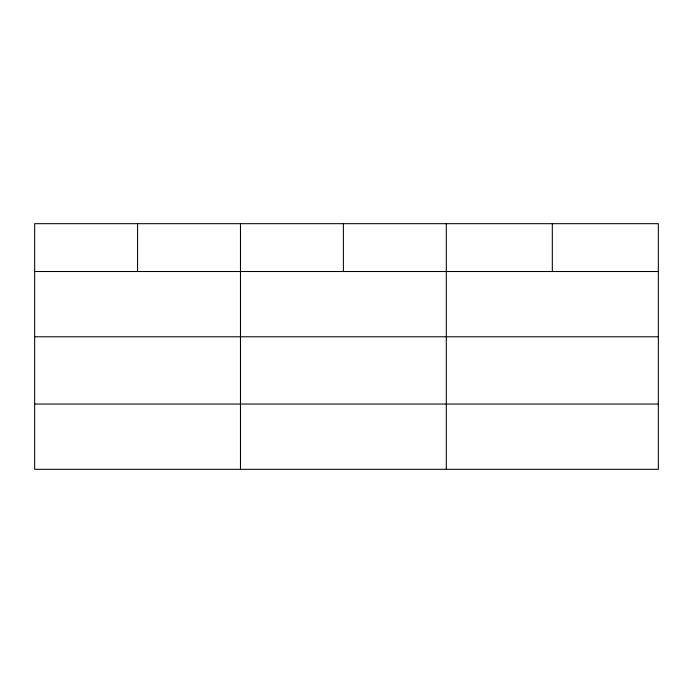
<?xml version="1.0" encoding="UTF-8"?>
<svg xmlns="http://www.w3.org/2000/svg" width="693" height="693" viewBox="0 0 693 693"><rect width="100%" height="100%" fill="white"/><g stroke="black" fill="none" stroke-linecap="round" stroke-linejoin="round"><path stroke-width="1.04" d="M658.35 336.789L658.35 223.683L34.65 223.683L34.65 469.317L658.35 469.317L658.35 336.789L34.65 336.789M34.65 271.517L658.35 271.517M34.65 404.045L658.35 404.045M552.321 223.683L552.321 271.517M446.292 223.683L446.292 469.317M343.381 223.683L343.381 271.517M240.471 223.683L240.471 469.317M137.56 223.683L137.56 271.517"/></g></svg>
